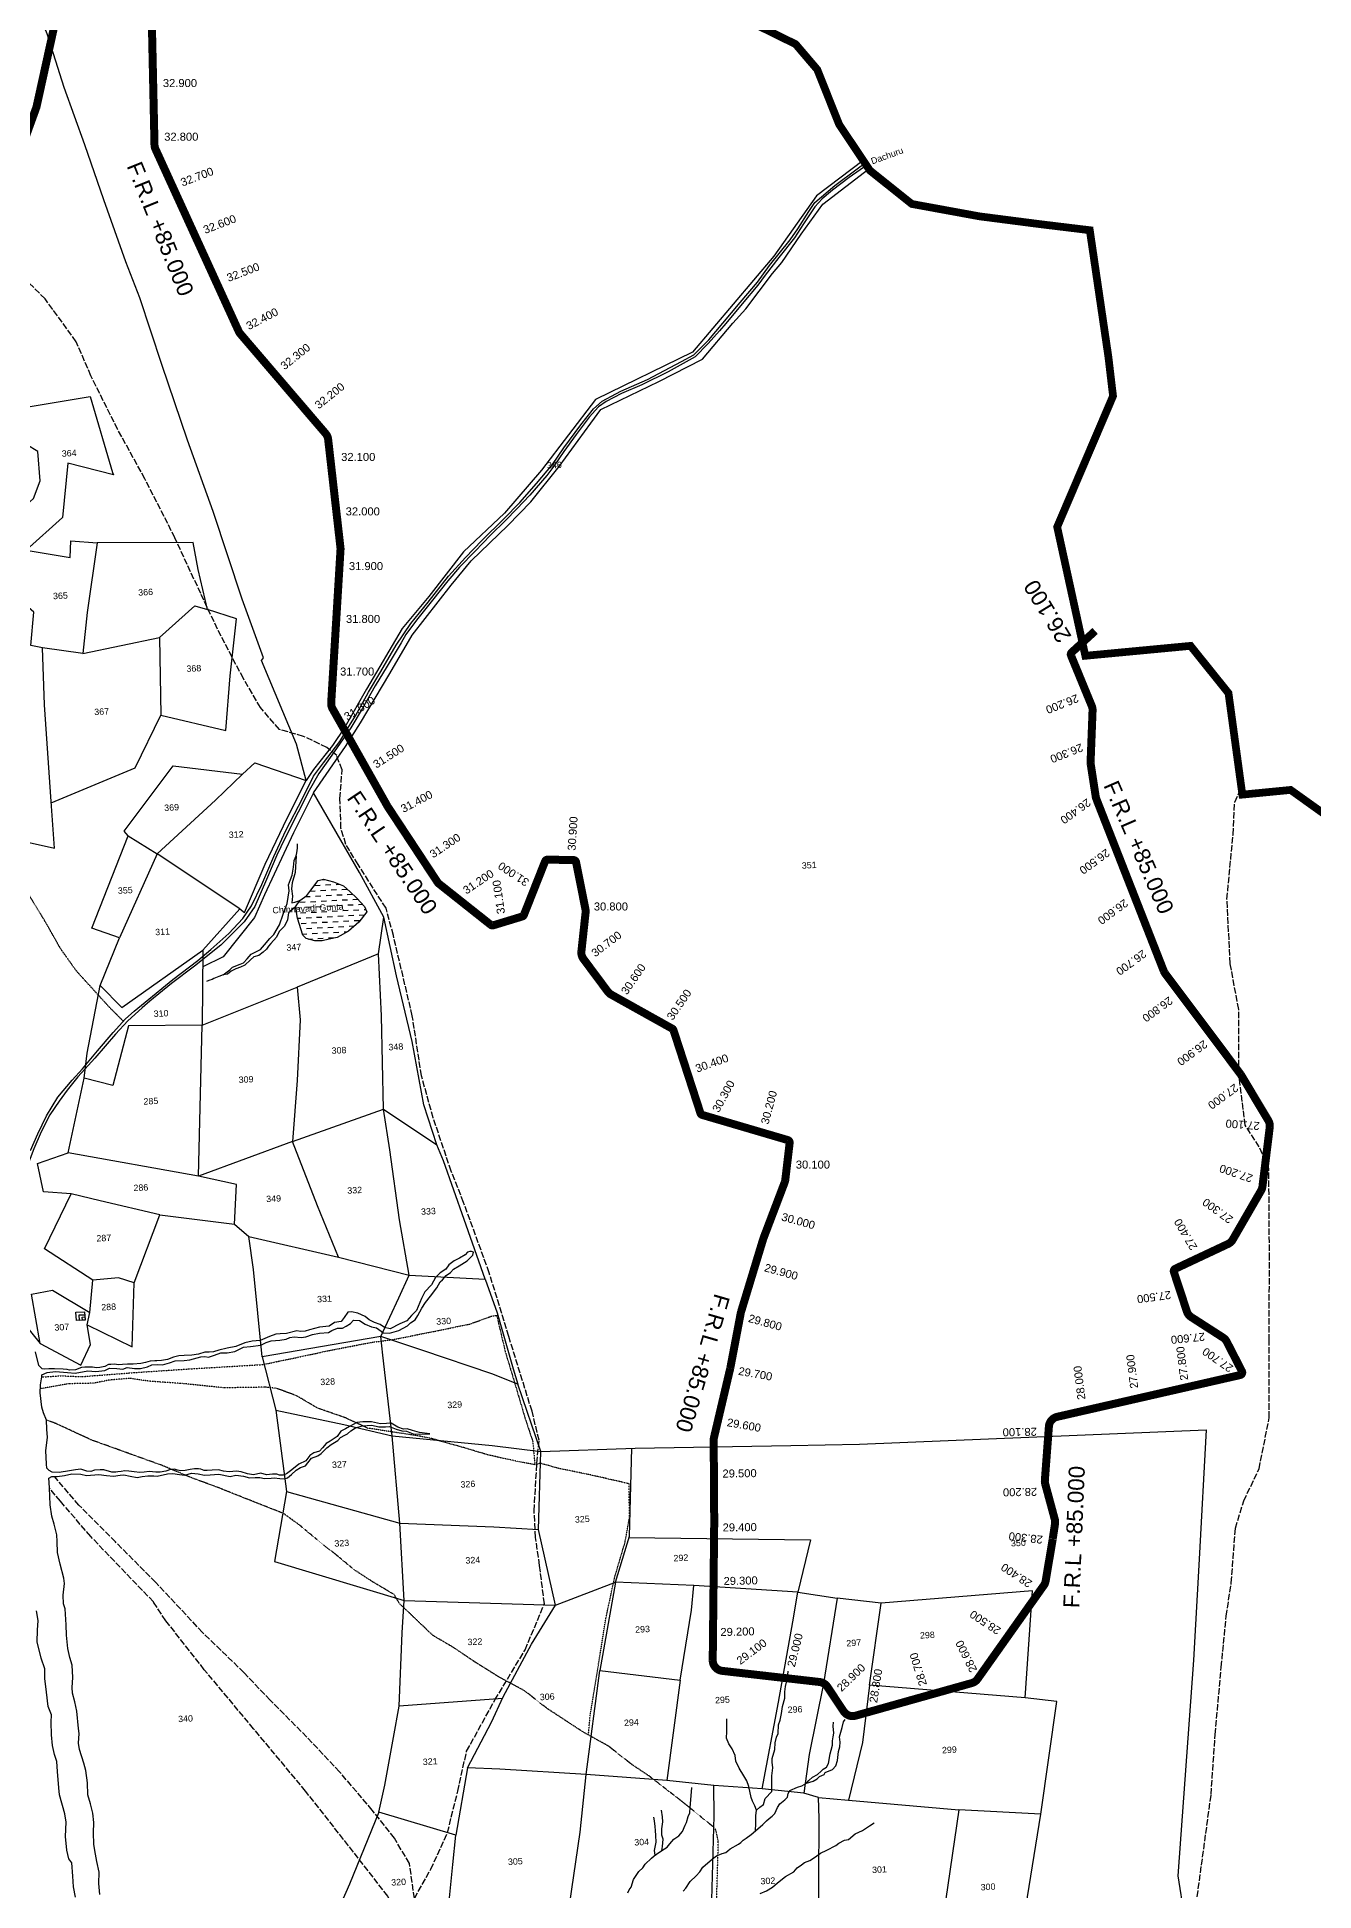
# Model space of a CAD drawing. Header units: inches. Extents: x 333501 to 344855, y 1583704 to 1591724.
# Drawn here: x 339659 to 342054, y 1585560 to 1589036 of the extents above; entities that cross this region are included whole.
import ezdxf

# ---------------------------------------------------------------- set-up
doc = ezdxf.new("R2010")
doc.units = ezdxf.units.IN
doc.header["$MEASUREMENT"] = 0
for name, pattern in [('ACAD_ISO02W100', [15, 12, -3]), ('ACAD_ISO03W100', [30, 12, -18]), ('ACAD_ISO07W100', [3, 0, -3]), ('BORDER', [1.75, 0.5, -0.25, 0.5, -0.25, 0, -0.25])]:
    doc.linetypes.add(name, pattern=pattern)
for name, color, linetype in [('BLOCK', 7, 'Continuous'), ('CARTTRACK', 30, 'ACAD_ISO02W100'), ('NALA', 4, 'Continuous'), ('SQUAREWELL', 5, 'Continuous'), ('SURVEY_BND', 7, 'Continuous'), ('SURVEY_NO', 7, 'Continuous'), ('WATER_BODY', 4, 'Continuous')]:
    doc.layers.add(name, color=color, linetype=linetype)
for name, color, linetype, lineweight in [('FOOTPATH', 150, 'ACAD_ISO07W100', 30), ('ROAD', 1, 'Continuous', 25), ('VILL_BOUNDARY', 6, 'BORDER', 30)]:
    doc.layers.add(name, color=color, linetype=linetype, lineweight=lineweight)
doc.styles.get("Standard").update_dxf_attribs({"font": 'arial.ttf'})

msp = doc.modelspace()

# ---------------------------------------------------------------- hatches: boundary and pattern name
at = {"layer": 'WATER_BODY'}
h = msp.add_hatch(dxfattribs=at)
h.set_pattern_fill('DASH', color=256, scale=79.676184, angle=3.0716, style=0)
h.set_pattern_definition([(3.0716, (336183.179, 1589066.173), (9.411546, 10.478884), [9.959523, -9.959523])])
h.paths.add_polyline_path([(340245.9, 1587433.7), (340233.2, 1587444.9), (340214.7, 1587452.5), (340195.8, 1587457.5), (340186, 1587454.6), (340172.1, 1587436.9), (340164.9, 1587426.4), (340151.4, 1587417.2), (340143.4, 1587405.5), (340147.3, 1587384.3), (340157.2, 1587352.2), (340163.3, 1587346.3), (340179.5, 1587341.7), (340193.6, 1587341.7), (340206.3, 1587344.8), (340221.7, 1587347.9), (340242.7, 1587360), (340262, 1587376.5), (340277.3, 1587396.1), (340272.9, 1587406.2), (340258.2, 1587421.9)])
h.paths.add_polyline_path([(340097.6, 1587389.4), (340232.6, 1587396.7), (340231.6, 1587415.4), (340096.6, 1587408.2)], flags=9)
h.paths.add_polyline_path([(340143.9, 1587351.7), (340176.4, 1587353.5), (340175.4, 1587371.7), (340142.9, 1587369.9)], flags=9)

# ---------------------------------------------------------------- linework, layer by layer
at = {"layer": 'BLOCK', "color": 1, "const_width": 15}
for points in [[(338949.2, 1588180.5), (338980.4, 1588179.1, 0.039208), (338983.6, 1588179.2), (339106.7, 1588193, -0.00758), (339107.3, 1588193), (339274.8, 1588206.7, 0.104654), (339282.7, 1588209), (339472.9, 1588312.5, 0.266524), (339483.4, 1588329.5), (339488.9, 1588510.6, -0.083222), (339490.2, 1588517.1), (339551.5, 1588678.6, -0.03866), (339552.8, 1588681.3), (339617.2, 1588794.5, 0.042431), (339618.6, 1588797.6), (339657.5, 1588905), (339657.5, 1588905), (339690.6, 1589055.3, -0.044474)], [(339874.1, 1589055.1), (339878.9, 1588834.1, 0.102014), (339880.7, 1588826.2), (340036.8, 1588484.6, 0.069914), (340039.8, 1588479.9), (340200, 1588292.7, -0.149734), (340204.7, 1588281.9), (340227.8, 1588078.7, -0.043577), (340227.9, 1588075.3), (340210.4, 1587787.9, 0.14458), (340212.9, 1587776.9), (340315.7, 1587594.6, 0.017447), (340316.4, 1587593.4), (340409.2, 1587452.7, 0.079599), (340413.5, 1587448), (340509.9, 1587371.6, 0.246309), (340514.5, 1587370.8), (340568.7, 1587387.3, 0.2282), (340571.9, 1587390.2), (340611.7, 1587490.8, -0.312462), (340616.5, 1587493.9), (340665, 1587493.1, -0.352484), (340669.8, 1587489.1), (340687.4, 1587401, -0.07618), (340687.7, 1587395), (340679.8, 1587321.8, 0.189205), (340683.7, 1587307.7), (340729.4, 1587246.4, 0.105472), (340735.7, 1587240.9), (340850.3, 1587177, -0.189041), (340852.6, 1587174.1), (340903.2, 1587018.5, 0.247676), (340906.5, 1587015.3), (341066.9, 1586968.2, -0.365954), (341070.5, 1586962.8), (341062.3, 1586893.4, -0.061314), (341061.1, 1586888.7), (341021.2, 1586783.6, 0.016847), (341020.8, 1586782.4), (340979.3, 1586646, 0.026811), (340978.8, 1586643.9), (340959.1, 1586540.4, -0.010612), (340958.9, 1586539.6), (340928.5, 1586410.3, 0.059339), (340928, 1586405.6), (340929, 1586252.2, -0.00431), (340929, 1586251.8), (340926.2, 1585993, 0.384368), (340943.9, 1585973), (341126.8, 1585952.1, -0.220734), (341141.1, 1585943.3), (341171.9, 1585897.1, 0.324775), (341194, 1585888.9), (341412.2, 1585950.1, 0.171999), (341423.1, 1585957.8), (341547.4, 1586133.3, 0.112735), (341550.8, 1586141.5), (341564, 1586219.8, 0.004183), (341564, 1586220.2), (341568.4, 1586248.8, 0.103956), (341567.9, 1586257.1), (341549.9, 1586323.7, -0.085067), (341549.3, 1586330.4), (341556.9, 1586431.3, -0.328928), (341572.4, 1586449.3), (341915.7, 1586527.6, 0.48995), (341919, 1586534.7), (341890.5, 1586590.2, 0.131694), (341883.5, 1586597.9), (341824, 1586636.2, -0.171976), (341815.8, 1586646.7), (341791.4, 1586720.8, -0.379283), (341794, 1586726.9), (341893, 1586773.4, 0.153194), (341901.8, 1586781.5), (341955, 1586873.5, 0.100708), (341957.5, 1586881), (341971.2, 1586992.2, 0.166811), (341968.5, 1587004.9), (341917.5, 1587090.1, 0.026154), (341916.4, 1587091.8), (341775.1, 1587280.3, -0.067537), (341772.4, 1587285), (341645.8, 1587607.9, -0.055312), (341644.7, 1587612.2), (341635.3, 1587673.1, -0.047903), (341635.1, 1587676.9), (341638.8, 1587773.6, 0.10777), (341637.3, 1587782), (341598.3, 1587876.8, -0.31456), (341599.6, 1587882.4), (341643.6, 1587922.7)]]:
    msp.add_lwpolyline(points, format="xyb", dxfattribs=at)
at = {"layer": 'BLOCK', "color": 2}
for p in [(339673.8, 1588979), (339876.4, 1588949.2), (339878.6, 1588849.2), (339912.6, 1588756.4), (339954.2, 1588665.5), (339995.7, 1588574.5), (340037.3, 1588483.6), (340101.9, 1588407.3), (340167, 1588331.3), (340208.9, 1588244.9), (340220.2, 1588145.5), (340226.1, 1588046), (340220, 1587946.2), (341611.7, 1587893.5), (340213.9, 1587846.4), (341627.8, 1587805.2), (340227.6, 1587750.8), (341636.3, 1587707.3), (340276.7, 1587663.7), (341645.7, 1587608.2), (340327, 1587577.3), (341682.2, 1587515.1), (340382.1, 1587493.8), (340657.6, 1587493.2), (340448.3, 1587420.5), (340592.3, 1587441.7), (341718.7, 1587422), (340530.3, 1587375.6), (340686.6, 1587404.9), (340684.5, 1587306.6), (341755.2, 1587328.9), (341803.5, 1587242.4), (340750.2, 1587232.9), (340837.5, 1587184.1), (341863.5, 1587162.3), (340877.8, 1587096.5), (341922.6, 1587081.7), (340919.1, 1587011.6), (341971.3, 1586994.9), (341015, 1586983.4), (341065.9, 1586924.2), (341959.3, 1586895.6), (341038.4, 1586828.7), (341916.3, 1586806.6), (341006.1, 1586734.1), (341839.7, 1586748.4), (341804.6, 1586680.7), (340977.7, 1586638.3), (341866.6, 1586608.8), (340959, 1586540), (341820.3, 1586505.8), (341917.6, 1586528.5), (341722.8, 1586483.6), (340936.1, 1586442.7), (341625.3, 1586461.4), (341555.4, 1586411.1), (340928.4, 1586343.6), (341553.1, 1586311.8), (340928.9, 1586243.6), (341563, 1586214.2), (340927.8, 1586143.6), (341537.4, 1586119.2), (340926.7, 1586043.6), (341479.6, 1586037.6), (340963.9, 1585970.7), (341063.2, 1585959.3), (341421.7, 1585956), (341151.5, 1585927.8), (341326.9, 1585926.2), (341230.6, 1585899.2)]:
    msp.add_point(p, dxfattribs=at)
at = {"layer": 'CARTTRACK'}
for points in [[(340366.5, 1585546.5), (340397.3, 1585601.1), (340428.6, 1585669.7), (340447.7, 1585747.3), (340464.5, 1585822.3), (340517.7, 1585918.6), (340574.1, 1586012.3), (340610.4, 1586098.8), (340601.4, 1586170.8), (340593.9, 1586222.8), (340591.2, 1586273), (340596.3, 1586362.6), (340600.4, 1586405.4), (340587.2, 1586459.6), (340543.5, 1586600.1), (340506.9, 1586719.4), (340458.9, 1586851), (340435.6, 1586909.8), (340401.7, 1587009.8), (340379.8, 1587088.6), (340362.6, 1587201.1), (340327, 1587352), (340313.4, 1587402.7), (340260.7, 1587484.7), (340238, 1587522.6), (340228.7, 1587552.7), (340226.9, 1587608.7), (340230.7, 1587662.1), (340220.7, 1587688.9), (340202.5, 1587704.3), (340158.4, 1587725), (340113.2, 1587738), (340077.7, 1587778.9), (340045.6, 1587833.4), (340017.9, 1587886.5), (339997.1, 1587926.2), (339965.6, 1587992.8), (339917.3, 1588097.3), (339860.9, 1588207.8), (339809.7, 1588300.7), (339759.6, 1588400.9), (339732.1, 1588465), (339673.6, 1588545.3), (339612.3, 1588605.7)], [(341833.1, 1585534.6), (341861.2, 1585741.1), (341868.8, 1585853.9), (341880.3, 1585979.7), (341889.5, 1586075.8), (341899, 1586138), (341906.8, 1586240.5), (341922.4, 1586291.9), (341951.2, 1586351.7), (341970.3, 1586447.7), (341970, 1586592.3), (341970.7, 1586745.6), (341969.5, 1586914.5), (341951.5, 1586955.5), (341925.2, 1586996), (341913.1, 1587091.4), (341912.9, 1587213.2), (341897, 1587298.9), (341891, 1587419.7), (341902.3, 1587541.2), (341905.4, 1587601.8), (341918.1, 1587628.9)], [(340358.3, 1585456.8), (340365.7, 1585491.1), (340366.5, 1585546.5), (340357.2, 1585611.9), (340328.9, 1585659.5), (340287.4, 1585711.8), (340226.2, 1585783.7), (340164.9, 1585848.7), (340095.9, 1585917.8), (340046.9, 1585969.6), (339969, 1586044.9), (339881.3, 1586138.7), (339805.8, 1586214.6), (339737.1, 1586283.6), (339691, 1586337.4)], [(340465.1, 1585176.4), (340445.6, 1585204), (340394, 1585266), (340379.3, 1585311.2), (340367.3, 1585412.4), (340356.7, 1585464.6), (340316.5, 1585550.5), (340233.6, 1585657.1), (340162.5, 1585747.5), (340064.9, 1585864.4), (339972.4, 1585975.2), (339900.2, 1586067), (339877, 1586102.2), (339759.2, 1586224.9), (339702.3, 1586291.2), (339681.7, 1586315.7)]]:
    msp.add_lwpolyline(points, dxfattribs=at)
at = {"layer": 'FOOTPATH', "ltscale": 0.002}
for points in [[(339820.4, 1587191.2), (339796.6, 1587214.6), (339769.2, 1587244.7), (339732.5, 1587285.1), (339703.5, 1587325.8), (339671.7, 1587381.7), (339631.5, 1587447.5)], [(339667.3, 1586524), (339703.2, 1586526.2), (339741.7, 1586524.6), (339841.8, 1586532.3), (339947.4, 1586539.3), (340081.8, 1586547.3), (340128.8, 1586557), (340218.2, 1586576), (340289.9, 1586589.5), (340326.3, 1586594.1), (340409, 1586610.6), (340470.9, 1586623.4), (340511.4, 1586638.1), (340520.8, 1586639.6), (340537.4, 1586569.5), (340551.6, 1586523), (340573.6, 1586448.3), (340588.6, 1586402.8), (340592.5, 1586359.5), (340561.4, 1586365.3), (340505.9, 1586377.5), (340458.5, 1586391.6), (340422.3, 1586401.7), (340399.3, 1586408.4), (340376.4, 1586413), (340324.4, 1586421), (340290.8, 1586426.4), (340279.5, 1586427.6), (340235.7, 1586448), (340185.3, 1586465.3), (340145.1, 1586488.9), (340108, 1586502.5), (340086.4, 1586505), (340057, 1586504.2), (340008.3, 1586503.7), (339931.2, 1586511.7), (339871.3, 1586515.8), (339832.1, 1586521.3), (339794.7, 1586518.2), (339763.4, 1586512.2), (339717.3, 1586511.2), (339664.6, 1586501.7)], [(340933.1, 1585531.8), (340935.6, 1585612.7), (340936.7, 1585654), (340931.2, 1585677.3), (340902.3, 1585700.8), (340858.2, 1585736.1), (340807.2, 1585775.6), (340774.5, 1585797.4), (340731.3, 1585831.4), (340683, 1585858.3), (340615, 1585902.8), (340573.8, 1585935.2), (340549.1, 1585948.6), (340525.8, 1585961.1), (340478.4, 1585990.7), (340440.3, 1586016.5), (340401.3, 1586039.3), (340352.1, 1586086.3), (340338.6, 1586099), (340328.8, 1586115.8), (340288.2, 1586139.9), (340253.9, 1586162.2), (340224.3, 1586186.8), (340186.7, 1586216.6), (340151.6, 1586245.8), (340120.9, 1586268.1), (340080.4, 1586283.9), (339994.1, 1586318.2), (339948.7, 1586334.7), (339895, 1586357.4), (339760.1, 1586406), (339694.2, 1586436.5), (339676.2, 1586443.2)], [(340693, 1585852.7), (340696.1, 1585887.8), (340726.1, 1586073.1), (340742.2, 1586148.2), (340761.3, 1586212.8), (340770.1, 1586260.5), (340769.2, 1586323.8), (340696.4, 1586340.5), (340636.7, 1586352.6), (340603.3, 1586362.1), (340592.5, 1586359.5)]]:
    msp.add_lwpolyline(points, dxfattribs=at)
at = {"layer": 'NALA'}
for points in [[(340144.6, 1587501.1), (340146.1, 1587506.8), (340147, 1587515.3), (340147.2, 1587520.9), (340147.4, 1587523.7)], [(340143.4, 1587405.5), (340130.2, 1587394), (340128.6, 1587380.9), (340122.8, 1587369.1), (340113.1, 1587359.3), (340108.1, 1587348.3), (340097.2, 1587336.9), (340092.8, 1587331.5), (340088.9, 1587325.9), (340082.8, 1587320.6), (340074.5, 1587314.4), (340065.5, 1587311.9), (340059.1, 1587306.1), (340048.4, 1587296.2), (340040, 1587292.1), (340031.4, 1587289), (340022.7, 1587285.1), (340016, 1587279.2), (340007.6, 1587277.9), (340020, 1587287.3), (340025.1, 1587292.6), (340039.5, 1587298.2), (340046.1, 1587300.2), (340052.9, 1587307.9), (340060.3, 1587316.9), (340077.7, 1587325.3), (340085.1, 1587333.9), (340095.3, 1587346), (340103.1, 1587353.5), (340113.3, 1587371.5), (340120.5, 1587391.9), (340127.8, 1587411.8), (340131.7, 1587435.3), (340130.3, 1587446.8), (340134, 1587456.9), (340137.3, 1587464.6), (340139.8, 1587480), (340141.2, 1587492.3), (340144.6, 1587501.1), (340143.1, 1587469.7), (340137.4, 1587450.7), (340136, 1587439.4), (340137.5, 1587425.6), (340136.7, 1587413.2), (340142, 1587413.9), (340151.4, 1587417.2)], [(340007.6, 1587277.9), (339999.4, 1587275), (339990.5, 1587270.8), (339987.3, 1587269.4), (339983, 1587267.9), (339977.5, 1587265.9), (339976.3, 1587265.6)], [(339776.6, 1585553.5), (339774.7, 1585574.5), (339775.2, 1585595.6), (339770.5, 1585615.7), (339766.9, 1585636.2), (339765.1, 1585647.9), (339764.5, 1585669.3), (339765.2, 1585688.7), (339763.5, 1585706), (339759.1, 1585723.5), (339754.1, 1585740.5), (339753, 1585763.1), (339750, 1585785.9), (339746.5, 1585799.7), (339738.2, 1585825.3), (339736.4, 1585837.7), (339737.4, 1585855.6), (339736.1, 1585864.8), (339733.3, 1585897.6), (339729.5, 1585915.2), (339725.1, 1585930.9), (339724.6, 1585942.1), (339725.8, 1585960.8), (339724.6, 1585983.5), (339720.2, 1585997.9), (339716.6, 1586015), (339714, 1586040.1), (339713.5, 1586059.5), (339711.2, 1586089.6), (339707.9, 1586098.5), (339707.6, 1586114.7), (339710, 1586136.6), (339708.7, 1586146.8), (339701.7, 1586173.2), (339697.2, 1586195), (339696.1, 1586215.8), (339695.4, 1586228.2), (339690.7, 1586248.2), (339686.1, 1586262.8), (339683.1, 1586284.2), (339682.6, 1586300.7), (339681.7, 1586315.7), (339681.2, 1586326.2), (339680.7, 1586334.4), (339686, 1586337.4), (339696, 1586337.4), (339710.2, 1586339), (339723.7, 1586342.4), (339740.8, 1586341.7), (339751.2, 1586339.2), (339774.6, 1586341.2), (339789.1, 1586339.2), (339802.2, 1586337.9), (339814.8, 1586340), (339821.4, 1586340.6), (339833.4, 1586337.8), (339846.2, 1586335.7), (339855.9, 1586337.7), (339866.7, 1586338.4), (339877.5, 1586338.5), (339884.2, 1586338), (339903.5, 1586342.4), (339913.3, 1586342.9), (339926, 1586340.9), (339936, 1586340.2), (339948.1, 1586343.8), (339960.8, 1586342.3), (339972.7, 1586340), (339983.5, 1586340.6), (339999.4, 1586342), (340020.8, 1586337.7), (340031.8, 1586339.9), (340045.6, 1586337.8), (340056.9, 1586334.6), (340067.7, 1586335.3), (340076.3, 1586335.8), (340085.5, 1586333.9), (340097.6, 1586334.4), (340103.6, 1586334.9), (340114.2, 1586333.7), (340122.7, 1586333), (340128.6, 1586335.2), (340135.7, 1586341.3), (340144.8, 1586349.1), (340153.1, 1586354.4), (340161.9, 1586357.2), (340166.7, 1586363), (340173.4, 1586371.7), (340185.6, 1586376.3), (340191.9, 1586380.7), (340202.2, 1586391.2), (340210.4, 1586397.2), (340223.1, 1586404.6), (340228, 1586410.8), (340235.7, 1586414.9), (340241, 1586417.2), (340247.3, 1586423.3), (340255.9, 1586428.6), (340269.2, 1586432.3), (340286.5, 1586433.7), (340300, 1586430.5), (340312.2, 1586430.3), (340320.1, 1586431), (340332.6, 1586425.9), (340342.7, 1586423.1), (340351.9, 1586422.6), (340364.2, 1586417.1), (340375.4, 1586416.8), (340395.7, 1586417.1), (340376.3, 1586419.7), (340363.2, 1586423.6), (340352.7, 1586426.7), (340345.9, 1586426.4), (340335.3, 1586430), (340322.7, 1586437.4), (340314.1, 1586436.9), (340302.7, 1586436.3), (340286.3, 1586440.2), (340269.5, 1586440), (340258.5, 1586438.5), (340244.7, 1586431.1), (340237, 1586426.7), (340228.4, 1586422.7), (340221.3, 1586412.4), (340208.5, 1586403.8), (340200.7, 1586399.2), (340194.2, 1586391.4), (340188.6, 1586384.9), (340177.8, 1586381.6), (340170.6, 1586377), (340162.7, 1586366.7), (340149.8, 1586360.5), (340136.6, 1586350), (340126.8, 1586342.4), (340120.4, 1586340.1), (340113.4, 1586339.8), (340108.5, 1586341.8), (340100.4, 1586341.7), (340094.9, 1586341.1), (340089.2, 1586340.8), (340078.2, 1586343.7), (340064.8, 1586340.8), (340053.3, 1586342.2), (340041.3, 1586346.3), (340032.6, 1586347.7), (340019.2, 1586346.4), (340008.5, 1586347.3), (339999.1, 1586349.9), (339986.9, 1586349.4), (339977.8, 1586348.9), (339972, 1586348.7), (339965.9, 1586351), (339961.3, 1586351.9), (339953.9, 1586351.8), (339946.1, 1586350.8), (339936.7, 1586348.4), (339928.4, 1586347.8), (339922.1, 1586349.5), (339916.5, 1586350.9), (339909.2, 1586350.8), (339900, 1586347.6), (339889.7, 1586345.6), (339881.5, 1586345.6), (339869, 1586346.6), (339859.3, 1586345.6), (339851.4, 1586344.9), (339841, 1586346.1), (339830.9, 1586347.7), (339823.4, 1586347.8), (339816.2, 1586346.6), (339809.9, 1586345.9), (339806.3, 1586345.7), (339798.7, 1586345.3), (339783.9, 1586350), (339777.1, 1586350.1), (339766.4, 1586349.2), (339759.4, 1586346.8), (339751.9, 1586347.4), (339741, 1586350.9), (339731, 1586349.7), (339719.7, 1586347.8), (339699.9, 1586344.9), (339687.1, 1586345.7), (339681.6, 1586348.6), (339677.2, 1586353.2), (339676.1, 1586360.8), (339674.9, 1586386.1), (339677.9, 1586410.6), (339677.1, 1586426.4), (339676.2, 1586443.2), (339670.9, 1586456.8), (339667.4, 1586467.3), (339664.3, 1586494.1), (339664.9, 1586509.4), (339667.3, 1586524), (339667.6, 1586527.8), (339677.4, 1586532.2), (339693, 1586534.5), (339715.5, 1586532.5), (339729.9, 1586531.3), (339753.7, 1586535.7), (339769.1, 1586534), (339785.9, 1586536.4), (339794.2, 1586540.4), (339808.3, 1586539.8), (339819.6, 1586538.4), (339827.6, 1586541.7), (339841.1, 1586540.1), (339852.9, 1586539.7), (339865.5, 1586542.9), (339873.9, 1586547), (339884, 1586547.5), (339894.1, 1586546.5), (339907.1, 1586550.7), (339917.9, 1586554), (339934.8, 1586555.1), (339945, 1586556.4), (339965.7, 1586562), (339973.3, 1586562.5), (339980.2, 1586561.2), (339991.3, 1586564.6), (340003.1, 1586569.2), (340015.5, 1586569.3), (340029.8, 1586571.6), (340045.9, 1586579.8), (340058.8, 1586581.2), (340078.7, 1586583.9), (340088.3, 1586588.4), (340097.9, 1586591.7), (340114.1, 1586593.2), (340126.1, 1586594.9), (340133.1, 1586598.3), (340140.7, 1586599.3), (340154.2, 1586598.3), (340162.8, 1586599), (340175.1, 1586603.9), (340188.5, 1586606.4), (340205.2, 1586607.4), (340211.7, 1586610.9), (340222, 1586615.4), (340231.8, 1586615.5), (340238.2, 1586619), (340246.6, 1586624.3), (340252.3, 1586630.2), (340263.7, 1586629.6), (340273.9, 1586622.7), (340285.9, 1586618.2), (340295.5, 1586616.1), (340304, 1586610.1), (340307.6, 1586606.8), (340319.7, 1586606.4), (340337.3, 1586611), (340353.3, 1586619.9), (340359.3, 1586625.6), (340367.7, 1586631.1), (340373.1, 1586639.1), (340380.6, 1586653.1), (340387.3, 1586663.4), (340396.6, 1586675.8), (340408.3, 1586691.4), (340414.6, 1586702.2), (340419.5, 1586706.4), (340425.8, 1586714), (340434.4, 1586719.9), (340440.1, 1586725.9), (340450.2, 1586732.4), (340465.5, 1586741.5), (340476, 1586752.2), (340477.4, 1586757.7), (340473.9, 1586759.5), (340470.4, 1586759.3), (340466.3, 1586758.1), (340461.8, 1586753.2), (340451.3, 1586746.9), (340441.3, 1586741.5), (340430.9, 1586734), (340425.2, 1586726.3), (340414.8, 1586719.2), (340405.9, 1586710.4), (340398.6, 1586696.7), (340386.3, 1586683.4), (340380, 1586671), (340370.2, 1586648.9), (340360.9, 1586639.5), (340352.2, 1586629.5), (340339.1, 1586623.6), (340321.1, 1586614.4), (340310.3, 1586616.8), (340302.1, 1586622.5), (340291.8, 1586626.3), (340281.6, 1586631), (340273.9, 1586637.3), (340260.2, 1586643.6), (340248.5, 1586646), (340241.5, 1586645.4), (340234.8, 1586635.4), (340229.1, 1586627.8), (340216.8, 1586625.9), (340206.3, 1586619.2), (340188.7, 1586617.4), (340170, 1586612.3), (340161.4, 1586610.1), (340152.9, 1586609.5), (340145.7, 1586610.4), (340126.4, 1586605.5), (340114.5, 1586605), (340106.5, 1586604.4), (340094.8, 1586599.8), (340077, 1586592.6), (340062, 1586591.2), (340048.5, 1586588.2), (340031.8, 1586581.1), (340015.2, 1586578.2), (339999.7, 1586574.2), (339989.9, 1586571.2), (339981.2, 1586570.8), (339973.3, 1586570.3), (339961.2, 1586566.8), (339948.7, 1586564.8), (339934.7, 1586564), (339924.4, 1586563.8), (339914.8, 1586561.2), (339903.5, 1586556.8), (339892.2, 1586555), (339883.1, 1586554.5), (339879.6, 1586554.3), (339870.7, 1586553.7), (339862.1, 1586550.9), (339853.5, 1586549.1), (339838.7, 1586548.3), (339828, 1586547.7), (339819.1, 1586547.3), (339811.5, 1586546.9), (339804.1, 1586547.8), (339796.8, 1586547.5), (339792.6, 1586547.3), (339785.5, 1586543.6), (339776.3, 1586541.5), (339770, 1586541.1), (339762.3, 1586542.5), (339755.4, 1586542.5), (339748, 1586542.1), (339741.7, 1586541.6), (339730.5, 1586537.4), (339719.7, 1586537), (339715.1, 1586538), (339707.6, 1586538.5), (339691.3, 1586539.5), (339680.9, 1586539), (339673.1, 1586538.6), (339667.9, 1586539), (339661.7, 1586545.2), (339655.7, 1586571.3)], [(339730.6, 1585548.9), (339727, 1585568.1), (339725.9, 1585588.1), (339723.6, 1585612.9), (339718.4, 1585620.7), (339714.3, 1585636.6), (339712.2, 1585662.3), (339713.4, 1585689.5), (339710.6, 1585705.2), (339700.6, 1585740.6), (339699.2, 1585753.8), (339696.9, 1585784.6), (339695.6, 1585803), (339691.3, 1585816.4), (339687.5, 1585833), (339685.8, 1585852.9), (339685.1, 1585877), (339685.7, 1585890.3), (339679.7, 1585906.1), (339676.6, 1585932.8), (339673, 1585958.4), (339673, 1585976.8), (339666.1, 1585996.9), (339658.6, 1586027.6), (339659.7, 1586049.3), (339660.7, 1586067.2), (339657.4, 1586085.5)], [(341008.1, 1585711.7), (341014.3, 1585717.3), (341021.2, 1585722.3), (341024.6, 1585734), (341036.9, 1585746.6), (341037.3, 1585759.2), (341036.9, 1585776), (341038.7, 1585791.4), (341037.9, 1585802.1), (341037.6, 1585808.8), (341042.9, 1585825.5), (341043.6, 1585837.9), (341046.1, 1585848.9), (341048.8, 1585855.4), (341049.4, 1585871.5), (341052.7, 1585880.5), (341055.3, 1585892.8), (341057.1, 1585906.3), (341061.2, 1585921.5), (341061.3, 1585933.4), (341062.7, 1585943.9), (341066.7, 1585959.4), (341067.6, 1585972.2)], [(341006.4, 1585672.8), (341006.9, 1585686.9), (341007, 1585701.5), (341008.1, 1585711.7), (341004.9, 1585720.2), (341000.8, 1585728.6), (340998.1, 1585735.8), (340993.8, 1585756), (340990.3, 1585766.6), (340984.8, 1585776.5), (340975.9, 1585790.3), (340969.4, 1585803.6), (340968.2, 1585814.3), (340962.7, 1585826.7), (340956.7, 1585836.4), (340952.3, 1585846.9), (340952.8, 1585859.2), (340952.7, 1585882.8)], [(341101.9, 1585762.2), (341114.9, 1585766.2), (341122.1, 1585770.4), (341126.4, 1585774.8), (341135.2, 1585778.6), (341137, 1585782.3), (341150.7, 1585788.1), (341157, 1585795.2), (341160.1, 1585805.1), (341162.2, 1585822), (341164.6, 1585830.7), (341165, 1585839.3), (341164.2, 1585849.6), (341169.3, 1585866.9), (341171.8, 1585877.6), (341174.8, 1585881.9)], [(340870.5, 1585560.1), (340875.6, 1585565.5), (340883.7, 1585577.9), (340895.4, 1585588.7), (340901.7, 1585596.3), (340907.7, 1585604.8), (340925.7, 1585620.4), (340933, 1585626.3), (340943.7, 1585630.5), (340951, 1585632.4), (340954.8, 1585635.8), (340958.9, 1585639.2), (340974.8, 1585647.8), (340979.1, 1585650.9), (340983, 1585655.7), (340988.7, 1585659.2), (340998.3, 1585666.5), (341006.4, 1585672.8), (341019.9, 1585685.2), (341026.9, 1585691.6), (341032, 1585695.9), (341037.8, 1585700.5), (341042.6, 1585705.5), (341047.7, 1585716.9), (341052.1, 1585724), (341061.3, 1585731.3), (341066.4, 1585736.1), (341067.6, 1585743), (341071, 1585748.7), (341085, 1585755.1), (341093.3, 1585757.7), (341101.9, 1585762.2), (341106.3, 1585767.7), (341113.1, 1585773.4), (341123, 1585778.9), (341129.9, 1585785), (341133.2, 1585789), (341139.9, 1585792.7), (341143.5, 1585799.4), (341146.7, 1585817.7), (341148.4, 1585824.1), (341151, 1585834), (341151, 1585841.8), (341151.9, 1585849.2), (341153.7, 1585855.9), (341152.4, 1585869.6), (341152.7, 1585877.1)], [(340766.8, 1585556.6), (340769.5, 1585562.3), (340773.2, 1585567.5), (340777.3, 1585581.7), (340787.4, 1585596.7), (340795.1, 1585604), (340799.2, 1585610.5), (340811.2, 1585621.6), (340816.3, 1585625.9), (340820.7, 1585629.2), (340830.4, 1585636.2), (340841, 1585642.6), (340845.5, 1585648.4), (340853.2, 1585657.4), (340862.4, 1585663.7), (340869.2, 1585671.7), (340874.3, 1585683.7), (340876.9, 1585688.7), (340880, 1585700.2), (340883, 1585706.9), (340884.1, 1585716.7), (340885, 1585731), (340887.2, 1585754.6)], [(340830.4, 1585636.2), (340831.8, 1585643.9), (340833.4, 1585657.4), (340831, 1585664.8), (340830.6, 1585676.6), (340832.4, 1585690), (340831.9, 1585699.2), (340830.1, 1585712.1)], [(340818.5, 1585627.6), (340817, 1585636.1), (340819.8, 1585652), (340819.3, 1585664.6), (340818.9, 1585673.4), (340818.4, 1585681), (340817, 1585692.1), (340815.8, 1585698.6)], [(341015.2, 1585555.4), (341027.1, 1585560.7), (341038.3, 1585567.2), (341047.5, 1585575.5), (341062.6, 1585587.3), (341078.4, 1585596.2), (341084.9, 1585603.8), (341092.6, 1585609.6), (341098.6, 1585613.4), (341108.3, 1585617.5), (341117.1, 1585622.8), (341128.6, 1585631.1), (341140.1, 1585636.6), (341156.9, 1585645.7), (341163, 1585649.8), (341173.5, 1585655.5), (341180.8, 1585656.8), (341193.2, 1585667.7), (341206.9, 1585673.8), (341220.2, 1585682.7), (341229.2, 1585688.2)]]:
    msp.add_lwpolyline(points, dxfattribs=at)
at = {"layer": 'ROAD'}
for points in [[(339646.3, 1586948.8), (339660, 1586979.6), (339676, 1587013.7), (339697.7, 1587048.6), (339724.7, 1587080.6), (339743.6, 1587101.9), (339772.2, 1587135.3), (339801.2, 1587170), (339824.2, 1587195.3), (339840.9, 1587209.8), (339861.1, 1587227), (339913, 1587269.5), (339960.3, 1587304.9), (339984.5, 1587325.2), (340018.6, 1587355.2), (340044.6, 1587383.3), (340060.9, 1587407), (340080.3, 1587447), (340103, 1587499.8), (340125.5, 1587548.7), (340157, 1587609.9), (340177.3, 1587650.2), (340195.7, 1587675.3), (340226.6, 1587715.4), (340238.8, 1587735.5), (340255.8, 1587763.7), (340280.3, 1587807.9), (340303.4, 1587846.4), (340332.6, 1587896.2), (340360, 1587936.6), (340392.5, 1587976.9), (340430.2, 1588025.1), (340462.6, 1588060.5), (340493, 1588092), (340534, 1588132.6), (340564.1, 1588163.5), (340595.3, 1588199.1), (340625.3, 1588234.5), (340646.6, 1588266.1), (340678.6, 1588308.8), (340702.6, 1588339.2), (340718.8, 1588353.6), (340754, 1588372.4), (340804.1, 1588394.4), (340867.9, 1588427.8), (340890.5, 1588440.2), (340918.6, 1588468.4), (340945.4, 1588499.8), (340977.6, 1588538.6), (341009.9, 1588576.7), (341033, 1588607.7), (341071.2, 1588656.1), (341086, 1588676.3), (341106.5, 1588708.8), (341117.9, 1588726.1), (341155.5, 1588758), (341197.3, 1588788.9), (341211.7, 1588800)], [(341214.7, 1588795.5), (341202.5, 1588787.1), (341182.4, 1588772.9), (341150.7, 1588748.8), (341131.8, 1588733.1), (341117.7, 1588718), (341096.4, 1588685.7), (341079.5, 1588660), (341050.4, 1588622.8), (341024.5, 1588589.8), (341010.6, 1588571), (340981.7, 1588535.7), (340951, 1588499.2), (340938.6, 1588485.2), (340917.5, 1588461.4), (340893.2, 1588436.3), (340842.4, 1588408.6), (340793.2, 1588383.9), (340755.3, 1588367.6), (340726.2, 1588352.8), (340712.2, 1588342.9), (340694.2, 1588323.3), (340669.7, 1588291.2), (340646.8, 1588259.3), (340628.1, 1588231.6), (340615, 1588214.1), (340583, 1588177.2), (340558.4, 1588151.6), (340537.6, 1588129.7), (340509, 1588102.2), (340480.7, 1588072), (340451.2, 1588042.5), (340429, 1588016.5), (340400.5, 1587980.5), (340370.5, 1587942.9), (340350.3, 1587916.2), (340341.4, 1587900.6), (340315.2, 1587856.8), (340292.7, 1587820), (340268.2, 1587776.4), (340247.5, 1587741.2), (340211.7, 1587689.8), (340187, 1587655.6), (340168.9, 1587623.7), (340148.2, 1587582.8), (340123.5, 1587533.3), (340108.7, 1587502.3), (340089.2, 1587456.6), (340066.9, 1587406.3), (340047.2, 1587377.6), (340003.1, 1587333.3), (339953.9, 1587294), (339910.5, 1587261.5), (339870.2, 1587228.5), (339855.6, 1587216.1), (339829, 1587191.5), (339805.5, 1587166.8), (339767, 1587121.9)], [(339767, 1587121.9), (339748.5, 1587100.9), (339735.3, 1587086.9), (339714.8, 1587061.7), (339699.8, 1587041), (339682.8, 1587015.5), (339666.2, 1586983.8), (339652.6, 1586951.5), (339645.6, 1586933.4), (339634.6, 1586903.4), (339625.2, 1586875.5), (339616.1, 1586832.3), (339610.9, 1586815.2)]]:
    msp.add_lwpolyline(points, dxfattribs=at)
at = {"layer": 'SQUAREWELL'}
for points in [[(339731.6, 1586645.4), (339747.8, 1586646.3), (339748.6, 1586630.6), (339732.5, 1586629.7)], [(339737.6, 1586640.2), (339748.1, 1586640.8), (339748.6, 1586630.6), (339738.2, 1586630)], [(339743.3, 1586636.4), (339748.3, 1586636.7), (339748.6, 1586630.6), (339743.6, 1586630.3)]]:
    msp.add_lwpolyline(points, close=True, dxfattribs=at)
at = {"layer": 'SURVEY_BND'}
for points in [[(340163.2, 1587642.4), (340145.1, 1587710.3), (340079.6, 1587867.4), (340083.3, 1587872.2), (340043.6, 1587982.1), (339988.9, 1588146.9), (339940.9, 1588280.5), (339892.7, 1588422.1), (339851.5, 1588547.1), (339825.3, 1588614.9), (339783.9, 1588731.1), (339748.3, 1588834.2), (339709.7, 1588941.4), (339677.4, 1589042), (339646.4, 1589118.4), (339599.3, 1589216.8), (339556.9, 1589301.4), (339444.4, 1589208.2), (339332.8, 1589113.9), (339092.2, 1588936.3)], [(341208.7, 1588804.4), (341120.8, 1588738.7), (341041.1, 1588625.5), (340888.3, 1588445.3), (340706.5, 1588356.9), (340605, 1588224.4), (340535.5, 1588143.7), (340458.9, 1588070.9), (340393.6, 1587987.3), (340343.4, 1587927), (340276.7, 1587813.3), (340236, 1587742.4), (340213, 1587708.1), (340177.3, 1587663.2), (340163.2, 1587642.4)], [(340177.4, 1587619), (340237.4, 1587706.3), (340265.2, 1587750.2), (340320.2, 1587843), (340362.6, 1587914.8), (340435.3, 1588008.3), (340473.2, 1588053.9), (340541.8, 1588120.5), (340584.7, 1588165), (340638, 1588231.3), (340697.2, 1588312.3), (340716.4, 1588337.9), (340825, 1588390.6), (340906.8, 1588432.2), (340964, 1588499.7), (340988.6, 1588526.8), (341038.2, 1588592.6), (341055.7, 1588613.5), (341092.3, 1588666.3), (341132.8, 1588723.1), (341219, 1588789)], [(339647.1, 1587895.7), (339652.5, 1587958.2), (339626.6, 1587980.1), (339631.1, 1588044), (339606.1, 1588086.2), (339620.9, 1588142.8), (339652, 1588170.7), (339664.2, 1588204.4), (339659.9, 1588258.9), (339618.5, 1588284.3), (339589, 1588333.8), (339758.2, 1588362.1), (339800.2, 1588219.9), (339801.8, 1588215.5), (339716.2, 1588237.5), (339706.6, 1588135.2), (339638.3, 1588074), (339631.1, 1588044)], [(339638.3, 1588074), (339720.7, 1588060.6), (339722, 1588091.6), (339771.6, 1588087.7), (339752.3, 1587957), (339744.3, 1587880.3), (339669, 1587891.3)], [(339744.3, 1587880.3), (339888.2, 1587910.1), (339954.6, 1587969.8), (339978.4, 1587962.6), (339961.1, 1588037.8), (339951.5, 1588088.8), (339771.6, 1588087.7)], [(339888.2, 1587910.1), (339890.5, 1587764.6), (340012.8, 1587735.8), (340021.1, 1587838.3), (340033, 1587945.3), (339978.4, 1587962.6)], [(339516.6, 1587603.5), (339500.5, 1587558.2), (339691.2, 1587515.7), (339684.8, 1587602.9), (339672.6, 1587784.3), (339669, 1587891.3), (339647.1, 1587895.7), (339477.4, 1587912.7)], [(339685, 1587600.5), (339842.7, 1587666.3), (339890.5, 1587764.6)], [(339578.1, 1586693.2), (339664.5, 1586586.9), (339648, 1586679.3), (339687.4, 1586686.8), (339757.4, 1586644.7), (339763.1, 1586705.5), (339672.6, 1586764.3), (339722.4, 1586867.5), (339670.4, 1586870.9), (339659.2, 1586924.2), (339716.7, 1586944), (339747.2, 1587084.4), (339752.8, 1587131.3), (339776.8, 1587257.8), (339813.5, 1587347.2), (339761.6, 1587365.2), (339829.8, 1587538.8), (339822.3, 1587547.3), (339914.2, 1587669.9), (340044.2, 1587654.4), (340067, 1587675.5), (340163.2, 1587642.4)], [(339829.8, 1587538.8), (339883.7, 1587505), (339993.3, 1587605.7), (340044.2, 1587654.4)], [(340299, 1587317.4), (340309.3, 1587386.1), (340263.7, 1587469.8), (340202.7, 1587574.9), (340177.4, 1587619), (340139.6, 1587544.4), (340085.1, 1587427.8), (340066.3, 1587385.3), (340007.6, 1587311.4), (339969.3, 1587292.8)], [(340039.2, 1587401.5), (340047.8, 1587395.1), (340086.4, 1587485.4), (340127.8, 1587571.5), (340163.2, 1587642.4)], [(339776.8, 1587257.8), (339817.5, 1587216.6), (339969.5, 1587324), (340039.2, 1587401.5), (339883.7, 1587505), (339813.5, 1587347.2)], [(340308.6, 1587026.3), (340408.3, 1586959.3), (340384.1, 1587034.5), (340362.4, 1587152.7), (340332.8, 1587275.8), (340309.3, 1587386.1)], [(339969.5, 1587324), (339968.4, 1587183.6)], [(340137.7, 1586965.2), (340308.6, 1587026.3), (340305, 1587201.1), (340299, 1587317.4), (340146.5, 1587254.8)], [(339968.4, 1587183.6), (340146.5, 1587254.8), (340152.4, 1587193.6), (340146.6, 1587079.7), (340137.7, 1586965.2), (339961.5, 1586900.4)], [(339961.5, 1586900.4), (339968.4, 1587183.6), (339830.1, 1587182.3), (339800.7, 1587070.5), (339747.2, 1587084.4)], [(340224.2, 1586748.7), (340356.4, 1586714.7), (340338.7, 1586818.7), (340320.6, 1586949.6), (340308.6, 1587026.3)], [(340028.9, 1586810.3), (340055.6, 1586787.3), (340224.2, 1586748.7), (340184.8, 1586844.7), (340137.7, 1586965.2)], [(340356.4, 1586714.7), (340499.2, 1586707.2), (340459.7, 1586819.4), (340421.3, 1586929.5), (340408.3, 1586959.3)], [(339889.1, 1586827.7), (340028.9, 1586810.3), (340032.7, 1586884.8), (339961.5, 1586900.4), (339716.7, 1586944)], [(339840.5, 1586700.5), (339889.1, 1586827.7), (339776.9, 1586854.5), (339722.4, 1586867.5)], [(340303.5, 1586599.8), (340081, 1586562), (340064.9, 1586725.6), (340055.6, 1586787.3)], [(340499.2, 1586707.2), (340521.5, 1586644.5), (340551.7, 1586539.5), (340560.4, 1586510.2), (340511.7, 1586530), (340382.3, 1586573.9), (340303.5, 1586599.8), (340337.1, 1586672.6), (340356.4, 1586714.7)], [(339752.8, 1586621.8), (339836.8, 1586580.2), (339840.5, 1586700.5), (339811.6, 1586709.9), (339763.1, 1586705.5)], [(339664.5, 1586586.9), (339741, 1586545.9), (339758.9, 1586585), (339752.8, 1586621.8), (339757.4, 1586644.7)], [(340081, 1586562), (340106.5, 1586462), (340234.4, 1586435), (340325.1, 1586413.9), (340307, 1586564.7), (340303.5, 1586599.8)], [(340325.1, 1586413.9), (340512.5, 1586395.3), (340603.8, 1586384.2), (340560.4, 1586510.2)], [(340106.5, 1586462), (340126.3, 1586309.1), (340339.3, 1586250.2), (340325.1, 1586413.9)], [(340603.8, 1586384.2), (340780.4, 1586390.8), (341072.9, 1586395.6), (341201.4, 1586398), (341201.4, 1586398), (341201.4, 1586398), (341201.4, 1586398), (341851.9, 1586424.7), (341839.1, 1586182.7), (341828, 1585993), (341798.8, 1585588.8), (341810.5, 1585513.8)], [(340339.3, 1586250.2), (340515.5, 1586243.2), (340599.4, 1586238.1), (340603.8, 1586384.2)], [(340631.1, 1586096.2), (340744, 1586139.6), (340769.9, 1586225.7), (340774.3, 1586390.6)], [(340126.3, 1586309.1), (340104, 1586177.9), (340347.6, 1586105), (340339.3, 1586250.2)], [(340347.6, 1586105), (340631.1, 1586096.2), (340599.4, 1586238.1)], [(340769.1, 1586223.1), (341109.7, 1586218.5), (341086.1, 1586120.7), (340890.9, 1586133.2), (340744, 1586139.6)], [(340744, 1586139.6), (340714.1, 1585973.4), (340865, 1585955.4), (340886.5, 1586087), (340890.9, 1586133.2)], [(341512.3, 1585922.7), (341526.3, 1586123.1), (341242.4, 1586100.1)], [(340531.8, 1585921.4), (340337.7, 1585907.1), (340343.7, 1586044.5), (340347.6, 1586105)], [(340688.5, 1585778.8), (340526.7, 1585789), (340466, 1585791.4), (340511.4, 1585876.5), (340533.1, 1585924.3), (340586.5, 1586022.9), (340631.1, 1586096.2)], [(341019, 1585751.6), (341049.7, 1585914.2), (341076.6, 1586065.1), (341086.1, 1586120.7), (341159.8, 1586109.1)], [(341220.6, 1585946.2), (341242.4, 1586100.1), (341159.8, 1586109.1), (341133.7, 1585949), (341107.4, 1585816), (341097, 1585743.9)], [(340865, 1585955.4), (340840, 1585767.6), (340688.5, 1585778.8), (340714.1, 1585973.4)], [(341541.8, 1585704.3), (341571.7, 1585915.7), (341512.3, 1585922.7), (341220.6, 1585946.2), (341207.2, 1585838.4), (341181.2, 1585730.7)], [(340466, 1585791.4), (340444.1, 1585664.7), (340300, 1585708.1), (340310.8, 1585758.7), (340327.1, 1585847.8), (340337.7, 1585907.1)], [(340422.5, 1585447.7), (340599.7, 1585425.3), (340641.3, 1585418.7), (340657.7, 1585533.7), (340677.6, 1585670.3), (340688.5, 1585778.8)], [(340746.3, 1585521.7), (340924.5, 1585543.9), (340928.9, 1585701.5), (340928, 1585758.1), (340840, 1585767.6)], [(341124.4, 1585468.9), (341126, 1585696.3), (341124.9, 1585735.6), (341097, 1585743.9), (341019, 1585751.6), (340928, 1585758.1)], [(340300, 1585708.1), (340244.7, 1585573.1), (340212.2, 1585499.4), (340262, 1585484.6), (340422.5, 1585447.7), (340438.3, 1585609.7), (340444.1, 1585664.7)], [(341124.9, 1585735.6), (341181.2, 1585730.7), (341388.1, 1585712.5), (341359.3, 1585515.9), (341347.5, 1585423.8)], [(341477.2, 1585400.5), (341510.6, 1585510.5), (341541.8, 1585704.3), (341388.1, 1585712.5)]]:
    msp.add_lwpolyline(points, dxfattribs=at)
at = {"layer": 'VILL_BOUNDARY', "color": 6, "linetype": 'ACAD_ISO03W100', "lineweight": -2, "ltscale": 3, "const_width": 14.5}
msp.add_lwpolyline([(340946.3, 1589089.4), (341081.7, 1589022.8), (341122.3, 1588975.2), (341163.4, 1588872.2), (341221, 1588786), (341299.7, 1588723.2), (341426.6, 1588700), (341538.9, 1588685.5), (341633.6, 1588674), (341668.5, 1588436.5), (341677.2, 1588363), (341572.4, 1588117.7), (341625.2, 1587876.1), (341822.6, 1587894.7), (341893.8, 1587806.1), (341919.8, 1587615.8), (342010.3, 1587624.6), (342174.2, 1587507.4)], dxfattribs=at)
at = {"layer": 'WATER_BODY'}
msp.add_lwpolyline([(340193.6, 1587341.7), (340179.5, 1587341.7), (340163.3, 1587346.3), (340157.2, 1587352.2), (340147.3, 1587384.3), (340143.4, 1587405.5), (340151.4, 1587417.2), (340164.9, 1587426.4), (340172.1, 1587436.9), (340186, 1587454.6), (340195.8, 1587457.5), (340214.7, 1587452.5), (340233.2, 1587444.9), (340245.9, 1587433.7), (340258.2, 1587421.9), (340272.9, 1587406.2), (340277.3, 1587396.1), (340262, 1587376.5), (340242.7, 1587360), (340221.7, 1587347.9), (340206.3, 1587344.8), (340193.6, 1587341.7)], dxfattribs=at)

# ---------------------------------------------------------------- texts
at = {"layer": 'BLOCK', "color": 0}
for s, p in [('32.900', (339894.6, 1588942.4)), ('32.800', (339897.1, 1588841.8)), ('32.100', (340229.1, 1588241.4)), ('32.000', (340237.6, 1588139.3)), ('31.900', (340243.6, 1588036.8)), ('31.800', (340238.1, 1587937.7)), ('31.700', (340227.1, 1587839.1)), ('30.800', (340703.1, 1587398.6)), ('30.100', (341082.1, 1586914.7))]:
    msp.add_text(s, height=15, dxfattribs=at).set_placement(p)
at = {"layer": 'BLOCK', "color": 1}
for s, rotation, p in [('F.R.L +85.000', 291.9561, (339826.2, 1588794.6)), ('26.100', 121.3995, (341600.2, 1587912.5)), ('F.R.L +85.000', 303.7542, (340238.6, 1587609.4)), ('F.R.L +85.000', 293.4989, (341658.7, 1587633.4)), ('F.R.L +85.000', 253.8575, (340930.1, 1586682.1)), ('F.R.L +85.000', 87.6895, (341613.7, 1586090.2))]:
    msp.add_text(s, height=30, rotation=rotation, dxfattribs=at).set_placement(p)
at = {"layer": 'BLOCK', "color": 0}
for s, rotation, p in [('32.700', 20.8858, (339931.4, 1588755.8)), ('32.600', 20.8858, (339973.8, 1588666.9)), ('32.500', 20.8858, (340017.8, 1588576.9)), ('32.400', 27.3275, (340055.9, 1588486.6)), ('32.300', 38.5812, (340122.8, 1588411.3)), ('32.200', 38.5812, (340187.1, 1588337.9)), ('31.600', 32.6091, (340240.6, 1587754.1)), ('26.200', 201.7502, (341608.9, 1587804.4)), ('31.500', 32.6091, (340295.2, 1587664.4)), ('26.300', 201.7502, (341617.2, 1587712.1)), ('31.400', 27.8803, (340345.8, 1587581.3)), ('26.400', 216.2095, (341628.4, 1587609.5)), ('30.900', 86.3588, (340668.8, 1587510.4)), ('31.300', 33.7917, (340401.6, 1587496.1)), ('26.500', 216.2095, (341664.2, 1587515.2)), ('31.000', 146.3099, (340583.3, 1587455.2)), ('31.200', 33.7917, (340464, 1587428.3)), ('31.100', 98.1301, (340536.6, 1587393.1)), ('26.600', 216.2095, (341698.5, 1587421)), ('30.700', 37.2079, (340705.8, 1587310.6)), ('26.700', 216.2095, (341732.8, 1587325.8)), ('30.600', 55.5524, (340765.3, 1587239.3)), ('30.500', 55.5524, (340851.1, 1587191.4)), ('26.800', 216.2095, (341782.1, 1587238.1)), ('26.900', 216.2095, (341847.4, 1587156.4)), ('30.400', 19.6307, (340896.9, 1587094.5)), ('30.300', 61.336, (340937.6, 1587018.7)), ('27.000', 216.2095, (341905.2, 1587074.6)), ('30.200', 75.1414, (341030.7, 1586996.5)), ('27.100', 175.4143, (341953, 1587001.7)), ('27.200', 161.0483, (341940.7, 1586902.3)), ('27.300', 143.8068, (341903.7, 1586822.5)), ('30.000', 344.548, (341053.9, 1586817.7)), ('27.400', 120.342, (341836, 1586767.3)), ('29.900', 344.548, (341021.7, 1586722.5)), ('27.500', 187.8992, (341784.8, 1586685.6)), ('29.800', 344.548, (340991.7, 1586627.5)), ('27.600', 185.7274, (341848.8, 1586607.1)), ('27.800', 97.125, (341818.4, 1586518.4)), ('27.700', 145.27, (341904.1, 1586543.8)), ('29.700', 349.9526, (340973.3, 1586528.2)), ('28.000', 97.125, (341625.6, 1586482.1)), ('27.900', 97.125, (341724.5, 1586503.3)), ('29.600', 349.9526, (340952, 1586432)), ('28.100', 180.9712, (341534.1, 1586428.8)), ('29.500', 0.7472, (340944.6, 1586335.4)), ('28.200', 180.9712, (341534.6, 1586316.2)), ('29.400', 0.7472, (340944.9, 1586234.3)), ('28.300', 173.5584, (341546.1, 1586226)), ('28.400', 146.4087, (341526.8, 1586140.4)), ('29.300', 1.3532, (340946.7, 1586133.8)), ('29.200', 1.3532, (340940.8, 1586038.2)), ('28.500', 146.4087, (341468.2, 1586052.2)), ('29.100', 36.8909, (340978, 1585983.8)), ('29.000', 76.0875, (341080.1, 1585979)), ('28.600', 116.5651, (341422.9, 1585974.8)), ('28.900', 43.8147, (341167.8, 1585932.8)), ('28.700', 107.0205, (341328.3, 1585947.3)), ('28.800', 81.0546, (341234.5, 1585912.1))]:
    msp.add_text(s, height=15, rotation=rotation, dxfattribs=at).set_placement(p)
at = {"layer": 'SURVEY_NO'}
for s, height, rotation, p in [('Dachuru', 11.95, 19.9402, (341225.6, 1588797.3)), ('364', 11.95, 3.0716, (339705.2, 1588249.2)), ('346', 11.95, 3.0716, (340615.5, 1588227)), ('366', 11.95, 3.0716, (339848.6, 1587988.7)), ('365', 11.95, 3.0716, (339688.8, 1587982)), ('368', 11.95, 3.0716, (339939.1, 1587845.8)), ('367', 11.95, 3.0716, (339766.2, 1587764.8)), ('369', 11.95, 3.0716, (339897.4, 1587585)), ('312', 11.95, 3.0716, (340018.5, 1587534.4)), ('351', 11.95, 3.0716, (341093.6, 1587476.8)), ('355', 11.95, 3.0716, (339810.5, 1587429.7)), ('Chinnavadi Gunta', 11.951, 3.0716, (340100.5, 1587393)), ('311', 11.95, 3.0716, (339880.5, 1587352)), ('347', 11.95, 3.0716, (340126.7, 1587322.9)), ('310', 11.95, 3.0716, (339877.6, 1587198.9)), ('308', 11.95, 3.0716, (340211.5, 1587129.7)), ('348', 11.95, 3.0716, (340318.1, 1587136.3)), ('309', 11.95, 3.0716, (340037.1, 1587075.1)), ('285', 11.95, 3.0716, (339858.5, 1587034.5)), ('286', 11.95, 3.0716, (339839.7, 1586872.3)), ('349', 11.95, 3.0716, (340088.8, 1586851.7)), ('332', 11.95, 3.0716, (340240.9, 1586867.4)), ('333', 11.95, 3.0716, (340379.2, 1586827.9)), ('287', 11.95, 3.0716, (339770.2, 1586777.8)), ('288', 11.95, 3.0716, (339779.3, 1586648.6)), ('331', 11.95, 3.0716, (340184.2, 1586663.8)), ('307', 11.95, 3.0716, (339691.4, 1586610.7)), ('330', 11.95, 3.0716, (340407.8, 1586621.9)), ('328', 11.95, 3.0716, (340190.2, 1586508.5)), ('329', 11.95, 3.0716, (340428.5, 1586465.3)), ('327', 11.95, 3.0716, (340212.2, 1586353.3)), ('326', 11.95, 3.0716, (340453.3, 1586316.4)), ('325', 11.95, 3.0716, (340667.9, 1586250.7)), ('323', 11.95, 3.0716, (340216.6, 1586205.8)), ('350', 11.95, 3.0716, (341486, 1586206.1)), ('324', 11.95, 3.0716, (340462.5, 1586174)), ('292', 11.95, 3.0716, (340852.9, 1586178.2)), ('293', 11.95, 3.0716, (340780.9, 1586044.3)), ('322', 11.95, 3.0716, (340466.5, 1586021)), ('297', 11.95, 3.0716, (341177.1, 1586018.8)), ('298', 11.95, 3.0716, (341315.3, 1586033.4)), ('306', 11.95, 3.0716, (340602, 1585917.8)), ('295', 11.95, 3.0716, (340930.8, 1585912)), ('340', 11.95, 3.0716, (339923.5, 1585876.7)), ('294', 11.95, 3.0716, (340760, 1585869.5)), ('296', 11.95, 3.0716, (341067, 1585893.9)), ('299', 11.95, 3.0716, (341356.6, 1585818.3)), ('321', 11.95, 3.0716, (340382.5, 1585796.4)), ('304', 11.95, 3.0716, (340779.3, 1585645.4)), ('305', 11.95, 3.0716, (340542.3, 1585609)), ('301', 11.95, 3.0716, (341225.4, 1585593.8)), ('320', 11.95, 3.0716, (340323.3, 1585570.3)), ('302', 11.95, 3.0716, (341016.1, 1585572.6)), ('300', 11.95, 3.0716, (341429.1, 1585561.3))]:
    msp.add_text(s, height=height, rotation=rotation, dxfattribs=at).set_placement(p)

doc.saveas('drawing.dxf')
